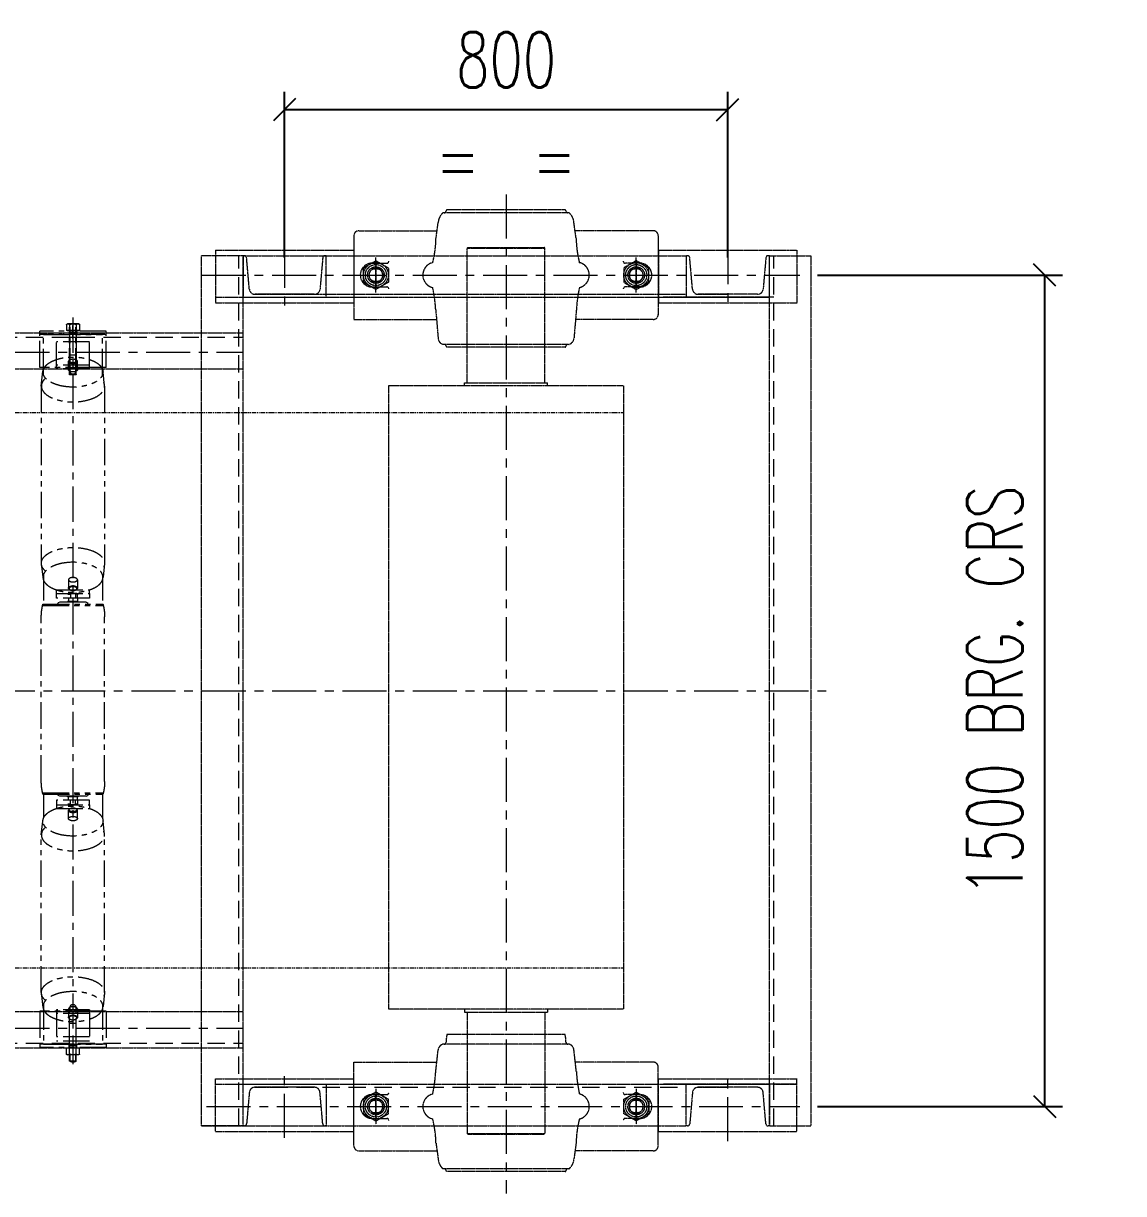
# Model space of a CAD drawing. Header units: millimetres. Extents: x -243837 to -5443, y 40 to 285140.
# Drawn here: x -87258 to -79313, y 12552 to 20996 of the extents above; entities that cross this region are included whole.
import ezdxf

# ---------------------------------------------------------------- set-up
doc = ezdxf.new("R2010")
doc.units = ezdxf.units.MM
for name, pattern in [('CENTER', [50.8, 31.75, -6.35, 6.35, -6.35]), ('CENTER2', [1.125, 0.75, -0.125, 0.125, -0.125]), ('HIDDEN', [0.375, 0.25, -0.125]), ('PHANTOM', [63.5, 31.75, -6.35, 6.35, -6.35, 6.35, -6.35])]:
    doc.linetypes.add(name, pattern=pattern)
for name, color, linetype, lineweight in [('DIM', 1, 'Continuous', 9), ('phantom', 4, 'PHANTOM', 5), ('R- PHANTOM', 3, 'PHANTOM', 9), ('R-CENTER', 1, 'CENTER2', 5), ('R-HIDDEN', 3, 'HIDDEN', 9), ('R-OBJECT', 2, 'Continuous', 20)]:
    doc.layers.add(name, color=color, linetype=linetype, lineweight=lineweight)
doc.styles.add('KA', font='romans.shx', dxfattribs={"width": 0.7})
doc.dimstyles.new('Copy of rakesh4', dxfattribs={"dimscale": 160, "dimtxt": 2.5, "dimasz": 1, "dimexe": 0.8, "dimexo": 0.8, "dimgap": 1, "dimtad": 1, "dimdec": 0, "dimlfac": 0.25, "dimzin": 0, "dimdsep": 46, "dimtxsty": 'KA', "dimblk": 'OBLIQUE', "dimcen": 1.5, "dimclrd": 1, "dimclre": 1, "dimclrt": 2, "dimadec": 0, "dimazin": 0, "dimtfac": 1, "dimtdec": 0, "dimtmove": 0, "dimatfit": 2, "dimfxl": 0, "dimtolj": 1, "dimtzin": 0, "dimarcsym": 1})

# ---------------------------------------------------------------- blocks, each defined once
blk = doc.blocks.new('_Oblique')
at = {"color": 0, "linetype": 'ByBlock', "lineweight": -2}
blk.add_line((-0.5, -0.5), (0.5, 0.5), dxfattribs=at)
blk = doc.blocks.new('*D354')
at = {"layer": 'DEFPOINTS', "color": 0, "transparency": 16777216}
for p in [(-82172, 20374), (-85372, 19180.2, -556.4), (-82172, 19180.2, -639.1)]:
    blk.add_point(p, dxfattribs=at)
at = {"layer": 'DIM', "color": 1, "lineweight": -2, "transparency": 16777216}
for p, q in [((-85372, 19308.2), (-85372, 20502)), ((-82172, 19308.2), (-82172, 20502)), ((-85372, 20374), (-82172, 20374))]:
    blk.add_line(p, q, dxfattribs=at)
at = {"layer": 'DIM', "color": 1, "lineweight": -2, "transparency": 16777216, "xscale": 160, "yscale": 160, "zscale": 160, "rotation": 180}
blk.add_blockref('_Oblique', (-85372, 20374), dxfattribs=at)
at = {"layer": 'DIM', "color": 1, "lineweight": -2, "transparency": 16777216, "xscale": 160, "yscale": 160, "zscale": 160}
blk.add_blockref('_Oblique', (-82172, 20374), dxfattribs=at)
at = {"layer": 'DIM', "color": 2, "transparency": 16777216, "char_height": 400, "attachment_point": 5, "style": 'KA'}
for s, insert in [('\\A1;800', (-83772, 20734)), ('\\A1;=  =', (-83772, 20014))]:
    blk.add_mtext(s, dxfattribs=dict(at, insert=insert))
blk = doc.blocks.new('*D359')
at = {"layer": 'DEFPOINTS', "color": 0, "transparency": 16777216}
for p in [(-81652.4, 19180.2, -96), (-81652.4, 13180.2), (-79883.7, 13180.2)]:
    blk.add_point(p, dxfattribs=at)
at = {"layer": 'DIM', "color": 1, "lineweight": -2, "transparency": 16777216}
for p, q in [((-81524.4, 19180.2), (-79755.7, 19180.2)), ((-79883.7, 19180.2), (-79883.7, 13180.2)), ((-81524.4, 13180.2), (-79755.7, 13180.2))]:
    blk.add_line(p, q, dxfattribs=at)
at = {"layer": 'DIM', "color": 1, "lineweight": -2, "transparency": 16777216, "xscale": 160, "yscale": 160, "zscale": 160}
for p, rotation in [((-79883.7, 19180.2), 90), ((-79883.7, 13180.2), 270)]:
    blk.add_blockref('_Oblique', p, dxfattribs=dict(at, rotation=rotation))
at = {"layer": 'DIM', "color": 2, "transparency": 16777216, "insert": (-80243.7, 16180.2), "char_height": 400, "attachment_point": 5, "rotation": 90, "style": 'KA'}
blk.add_mtext('\\A1;1500 BRG. CRS', dxfattribs=at)
blk = doc.blocks.new('A$Cc1e59ba2')
at = {"layer": 'phantom', "ltscale": 1.5}
h = blk.add_hatch(dxfattribs=at)
h.set_pattern_fill('ANSI31', color=256, scale=4, angle=90, style=0)
h.set_pattern_definition([(225, (-355.42745, -107.5471), (-0.3535534, 0.3535534), [])])
h.paths.add_polyline_path([(-655.8, -172.3), (-655.8, -173.4), (-658.2, -173.4), (-658.2, -172.3)])
h.paths.add_polyline_path([(-672.4, -172.3), (-672.4, -173.4), (-674.9, -173.4), (-674.9, -172.3)])
h = blk.add_hatch(dxfattribs=at)
h.set_pattern_fill('ANSI31', color=256, scale=4, angle=90, style=0)
h.set_pattern_definition([(225, (-355.42745, -138.30226), (-0.3535534, 0.3535534), [])])
h.paths.add_polyline_path([(-655.8, -525), (-655.8, -523.9), (-658.2, -523.9), (-658.2, -525)])
h.paths.add_polyline_path([(-672.4, -525), (-672.4, -523.9), (-674.9, -523.9), (-674.9, -525)])
for p, q in [((-659.3, 304.5), (-671.3, 304.5)), ((-671.3, 304.5), (-671.3, 293)), ((-670.6, 304.5), (-670.6, 293)), ((-660.1, 304.5), (-660.1, 292.1)), ((-659.3, 304.5), (-659.3, 293)), ((-605.3, 279.5), (-725.3, 279.5)), ((-725.3, 214.5), (-725.3, 279.5)), ((-677.3, 291.8), (-675.2, 293)), ((-677.3, 291.8), (-677.3, 281)), ((-653.3, 281), (-677.3, 281)), ((-675.3, 281), (-675.3, 279.5)), ((-655.5, 293), (-675.2, 293)), ((-672.3, 279.5), (-672.3, 273.5)), ((-672.3, 279.5), (-672.3, 273.5)), ((-671.3, 291.8), (-671.3, 281)), ((-671.3, 279.5), (-671.3, 276.5)), ((-659.3, 276.5), (-671.3, 276.5)), ((-671.3, 274.5), (-671.3, 208.5)), ((-671.3, 274.5), (-659.3, 274.5)), ((-670.6, 276.5), (-670.6, 274.5)), ((-665.3, 266.5), (-665.3, 290)), ((-660.1, 276.5), (-660.1, 274.5)), ((-659.3, 291.8), (-659.3, 281)), ((-659.3, 279.5), (-659.3, 276.5)), ((-659.3, 274.5), (-659.3, 208.5)), ((-658.3, 279.5), (-658.3, 273.5)), ((-658.3, 279.5), (-658.3, 273.3)), ((-653.3, 291.8), (-655.5, 293)), ((-655.3, 281), (-655.3, 279.5)), ((-653.3, 291.8), (-653.3, 281)), ((-605.3, 214.5), (-605.3, 279.5)), ((-605.3, 273.5), (-725.3, 273.5)), ((-718.4, 200.4), (-718.4, 273.5)), ((-718.4, 273.5), (-612.3, 273.5)), ((-635.3, 268.5), (-695.3, 268.5)), ((-695.3, 211.7), (-695.3, 268.5)), ((-635.3, 260.5), (-695.3, 260.5)), ((-665.3, 268.5), (-665.3, 273.5)), ((-635.3, 211.7), (-635.3, 268.5)), ((-612.3, 200.4), (-612.3, 273.5)), ((-659.3, 236.5), (-671.3, 236.5)), ((-718.4, 214.5), (-725.3, 214.5)), ((-612.3, 214.5), (-718.4, 214.5)), ((-635.3, 218.6), (-695.3, 218.6)), ((-635.3, 211.7), (-695.3, 211.7)), ((-673.3, 210.3), (-673.3, 225.4)), ((-657.3, 210.3), (-657.3, 225.4)), ((-651.3, 214.5), (-655.3, 214.5)), ((-645.3, 214.5), (-651.3, 214.5)), ((-605.3, 214.5), (-612.3, 214.5)), ((-722.5, 180.7), (-719.5, 207.5)), ((-608.2, 180.7), (-611.1, 206)), ((-722.5, 180.7), (-722.5, -103.6)), ((-608.2, 180.7), (-608.2, -103.6)), ((-722.5, -103.6), (-719.5, -128.8)), ((-608.2, -103.6), (-611.1, -128.8)), ((-718.4, -177.3), (-718.4, -134.4)), ((-673.3, -133.1), (-673.3, -148.2)), ((-657.3, -133.1), (-657.3, -148.2)), ((-612.3, -177.3), (-612.3, -134.4)), ((-695.3, -151.3), (-635.3, -151.3)), ((-695.3, -158.3), (-695.3, -151.4)), ((-672.3, -158.3), (-673.3, -159.3)), ((-673.3, -159.3), (-672.3, -158.3)), ((-673.3, -159.3), (-673.3, -160.3)), ((-673.3, -160.3), (-673.3, -159.3)), ((-673.3, -159.3), (-669.8, -159.3)), ((-669.8, -159.3), (-673.3, -159.3)), ((-673.3, -166.3), (-673.3, -172.3)), ((-658.3, -158.3), (-672.3, -158.3)), ((-658.3, -158.3), (-672.3, -158.3)), ((-669.8, -158.3), (-669.8, -166.3)), ((-660.8, -166.3), (-669.8, -166.3)), ((-665.3, -177.3), (-665.3, -166.3)), ((-660.8, -158.3), (-660.8, -166.3)), ((-657.3, -159.3), (-660.8, -159.3)), ((-657.3, -159.3), (-660.8, -159.3)), ((-658.3, -158.3), (-657.3, -159.3)), ((-658.3, -158.3), (-657.3, -159.3)), ((-657.3, -159.3), (-658.3, -158.3)), ((-657.3, -166.3), (-657.3, -158.3)), ((-657.3, -159.3), (-657.3, -160.3)), ((-657.3, -160.3), (-657.3, -159.3)), ((-657.3, -166.3), (-657.3, -172.3)), ((-635.3, -158.3), (-635.3, -151.4)), ((-720.1, -179.7), (-610.5, -179.7)), ((-719.5, -177.3), (-611.1, -177.3)), ((-693.1, -177.3), (-692.3, -175.1)), ((-688.8, -173.4), (-692.3, -174.9)), ((-691.6, -177.3), (-692.3, -174.9)), ((-691.7, -177.3), (-692.3, -175.1)), ((-673.3, -173.4), (-688.8, -173.4)), ((-674.9, -172.3), (-674.9, -173.4)), ((-655.8, -172.3), (-674.9, -172.3)), ((-655.8, -173.4), (-674.9, -173.4)), ((-657.3, -172.3), (-673.3, -172.3)), ((-657.3, -173.4), (-673.3, -173.4)), ((-672.4, -172.3), (-672.4, -173.4)), ((-658.2, -172.3), (-658.2, -173.4)), ((-641.8, -173.4), (-657.3, -173.4)), ((-655.8, -172.3), (-655.8, -173.4)), ((-641.8, -173.4), (-638.3, -174.9)), ((-639.1, -177.3), (-638.3, -174.9)), ((-639, -177.3), (-638.3, -175.1)), ((-637.6, -177.3), (-638.3, -175.1)), ((-722.5, -200.1), (-722.5, -497.2)), ((-608.2, -200.1, 7.6), (-608.2, -497.2, 7.6)), ((-720.1, -517.6), (-610.5, -517.6)), ((-719.5, -520), (-611.1, -520)), ((-718.4, -574.1), (-718.4, -520)), ((-693.1, -520), (-692.3, -522.2)), ((-691.7, -520), (-692.3, -522.2)), ((-691.6, -520), (-692.3, -522.4)), ((-688.8, -523.9), (-692.3, -522.4)), ((-673.3, -523.9), (-688.8, -523.9)), ((-674.9, -525), (-674.9, -523.9)), ((-655.8, -523.9), (-674.9, -523.9)), ((-655.8, -525), (-674.9, -525)), ((-657.3, -523.9), (-673.3, -523.9)), ((-657.3, -525), (-673.3, -525)), ((-673.3, -531), (-673.3, -525)), ((-672.4, -525), (-672.4, -523.9)), ((-665.3, -531), (-665.3, -520)), ((-658.2, -525), (-658.2, -523.9)), ((-641.8, -523.9), (-657.3, -523.9)), ((-657.3, -531), (-657.3, -525)), ((-655.8, -525), (-655.8, -523.9)), ((-641.8, -523.9), (-638.3, -522.4)), ((-639.1, -520), (-638.3, -522.4)), ((-639, -520), (-638.3, -522.2)), ((-637.6, -520), (-638.3, -522.2)), ((-612.3, -574.1), (-612.3, -520)), ((-695.3, -539), (-695.3, -545.9)), ((-695.3, -545.9), (-635.3, -545.9)), ((-673.3, -538), (-673.3, -537)), ((-673.3, -537), (-673.3, -538)), ((-673.3, -538), (-669.8, -538)), ((-672.3, -539), (-673.3, -538)), ((-673.3, -538), (-672.3, -539)), ((-669.8, -538), (-673.3, -538)), ((-658.3, -539), (-672.3, -539)), ((-658.3, -539), (-672.3, -539)), ((-660.8, -531), (-669.8, -531)), ((-669.8, -539), (-669.8, -531)), ((-660.8, -539), (-660.8, -531)), ((-657.3, -538), (-660.8, -538)), ((-657.3, -538), (-660.8, -538)), ((-658.3, -539), (-657.3, -538)), ((-658.3, -539), (-657.3, -538)), ((-657.3, -538), (-658.3, -539)), ((-657.3, -531), (-657.3, -539)), ((-657.3, -538), (-657.3, -537)), ((-657.3, -537), (-657.3, -538)), ((-635.3, -539), (-635.3, -545.9)), ((-722.5, -593.7), (-719.5, -568.5)), ((-673.3, -564.1), (-673.3, -549.1)), ((-657.3, -564.1), (-657.3, -549.1)), ((-608.2, -593.7), (-611.1, -568.5)), ((-722.5, -913.5, -33), (-722.5, -593.7)), ((-608.2, -913.5, -33), (-608.2, -593.7)), ((-722.5, -913.5, -33), (-719.5, -940.3, -33)), ((-608.2, -913.5, -33), (-611.1, -938.8, -33)), ((-718.4, -947.3, -33), (-725.3, -947.3, -33)), ((-725.3, -947.3, -33), (-725.3, -1012.3, -33)), ((-718.4, -933.2, -33), (-718.4, -1006.3, -33)), ((-612.3, -947.3, -33), (-718.4, -947.3, -33)), ((-635.3, -944.5, -33), (-695.3, -944.5, -33)), ((-695.3, -944.5, -33), (-695.3, -1001.3, -33)), ((-673.3, -943.1, -33), (-673.3, -958.2, -33)), ((-659.3, -934), (-671.3, -934)), ((-671.3, -934), (-671.3, -1025.8, -33)), ((-671.3, -1007.3, -33), (-671.3, -941.3, -33)), ((-670.6, -934), (-670.6, -1025.8, -33)), ((-660.1, -934), (-660.1, -1024.9, -33)), ((-659.3, -934), (-659.3, -1025.8, -33)), ((-659.3, -1007.3, -33), (-659.3, -941.3, -33)), ((-657.3, -943.1, -33), (-657.3, -958.2, -33)), ((-651.3, -947.3, -33), (-655.3, -947.3, -33)), ((-645.3, -947.3, -33), (-651.3, -947.3, -33)), ((-635.3, -944.5, -33), (-635.3, -1001.3, -33)), ((-612.3, -933.2, -33), (-612.3, -1006.3, -33)), ((-605.3, -947.3, -33), (-612.3, -947.3, -33)), ((-605.3, -947.3, -33), (-605.3, -1012.3, -33)), ((-635.3, -951.4, -33), (-695.3, -951.4, -33)), ((-659.3, -969.3, -33), (-671.3, -969.3, -33)), ((-605.3, -1006.3, -33), (-725.3, -1006.3, -33)), ((-605.3, -1012.3, -33), (-725.3, -1012.3, -33)), ((-718.4, -1006.3, -33), (-612.3, -1006.3, -33)), ((-635.3, -993.3, -33), (-695.3, -993.3, -33)), ((-635.3, -1001.3, -33), (-695.3, -1001.3, -33)), ((-675.3, -1013.8, -33), (-675.3, -1012.3, -33)), ((-672.3, -1012.3, -33), (-672.3, -1006.3, -33)), ((-672.3, -1012.3, -33), (-672.3, -1006.3, -33)), ((-671.3, -1007.3, -33), (-659.3, -1007.3, -33)), ((-659.3, -1009.3, -33), (-671.3, -1009.3, -33)), ((-671.3, -1012.3, -33), (-671.3, -1009.3, -33)), ((-670.6, -1009.3, -33), (-670.6, -1007.3, -33)), ((-665.3, -999.3, -33), (-665.3, -1022.8, -33)), ((-665.3, -1001.3, -33), (-665.3, -1006.3, -33)), ((-660.1, -1009.3, -33), (-660.1, -1007.3, -33)), ((-659.3, -1012.3, -33), (-659.3, -1009.3, -33)), ((-658.3, -1012.3, -33), (-658.3, -1006.1, -33)), ((-658.3, -1012.3, -33), (-658.3, -1006.3, -33)), ((-655.3, -1013.8, -33), (-655.3, -1012.3, -33)), ((-677.3, -1024.6, -33), (-677.3, -1013.8, -33)), ((-653.3, -1013.8, -33), (-677.3, -1013.8, -33)), ((-677.3, -1024.6, -33), (-675.2, -1025.8, -33)), ((-655.5, -1025.8, -33), (-675.2, -1025.8, -33)), ((-671.3, -1024.6, -33), (-671.3, -1013.8, -33)), ((-659.3, -1024.6, -33), (-659.3, -1013.8, -33)), ((-653.3, -1024.6, -33), (-655.5, -1025.8, -33)), ((-653.3, -1024.6, -33), (-653.3, -1013.8, -33))]:
    blk.add_line(p, q, dxfattribs=at)
at = {"layer": 'phantom', "color": 1, "linetype": 'CENTER', "ltscale": 2}
blk.add_line((-665.3, -1037.1, 7.6), (-665.3, 309.6, 7.6), dxfattribs=at)
at = {"layer": 'phantom', "ltscale": 1.5}
for points in [[(-695.3, -166.3), (-695.3, -158.3), (-635.3, -158.3), (-635.3, -166.3)], [(-695.3, -531), (-695.3, -539), (-635.3, -539), (-635.3, -531)]]:
    blk.add_lwpolyline(points, close=True, dxfattribs=at)
for centre in [(-665.3, 208.5), (-665.3, -941.3, -33)]:
    blk.add_circle(centre, 6, dxfattribs=at)
for centre, radius, start, end in [((-665.3, 295.4), 10.9, 56.6036, 123.3964), ((-674.3, 288.8), 4.24, 45, 135), ((-665.3, 278), 15, 66.4634, 113.5366), ((-656.3, 288.8), 4.24, 45, 135), ((-632.5, -200.1), 90, 165.2922, 180), ((-698.2, -200.1), 90, 0, 14.7078), ((-632.5, -497.2), 90, 180, 194.7078), ((-698.2, -497.2), 90, 345.2922, 0), ((-665.3, -924.9), 10.9, 236.6036, 303.3964), ((-674.3, -1021.6, -33), 4.24, 225, 315), ((-665.3, -1010.8, -33), 15, 246.4634, 293.5366), ((-656.3, -1021.6, -33), 4.24, 225, 315)]:
    blk.add_arc(centre, radius, start, end, dxfattribs=at)
for centre, major_axis in [((-665.3, 206), (-54.2, 0)), ((-665.3, 210.3), (-8, 0)), ((-665.3, 226.3), (-7, 0)), ((-665.3, -568.5), (-54.2, 0)), ((-665.3, -548.2), (-7, 0)), ((-665.3, -564.1), (-8, 0))]:
    blk.add_ellipse(centre, major_axis=major_axis, ratio=0.5, dxfattribs=at)
for centre, major_axis, start_param, end_param in [((-665.3, 225.4), (-8, 0), 5.576234, 10.13173), ((-665.3, 180.7), (-57.1, 0), 5.761132, 9.946831), ((-665.3, -549.1), (-8, 0), 5.576234, 10.13173), ((-665.3, -593.7), (-57.1, 0), 5.761132, 9.946831)]:
    blk.add_ellipse(centre, major_axis=major_axis, ratio=0.5, start_param=start_param, end_param=end_param, dxfattribs=at)
at = {"layer": 'phantom', "ltscale": 1.5, "extrusion": (0, 0, -1)}
for centre, major_axis, start_param, end_param in [((-665.3, -103.6), (-57.1, 0), 5.761132, 9.946831), ((-665.3, -148.2), (-8, 0), 5.576234, 10.13173), ((-665.3, -913.5, -33), (-57.1, 0), 5.761132, 9.946831), ((-665.3, -958.2, -33), (-8, 0), 5.576234, 10.13173)]:
    blk.add_ellipse(centre, major_axis=major_axis, ratio=0.5, start_param=start_param, end_param=end_param, dxfattribs=at)
for centre, major_axis in [((-665.3, -128.8), (-54.2, 0)), ((-665.3, -133.1), (-8, 0)), ((-665.3, -149.1), (-7, 0)), ((-665.3, -938.8, -33), (-54.2, 0)), ((-665.3, -943.1, -33), (-8, 0)), ((-665.3, -959, -33), (-7, 0))]:
    blk.add_ellipse(centre, major_axis=major_axis, ratio=0.5, dxfattribs=at)

msp = doc.modelspace()

# ---------------------------------------------------------------- linework, layer by layer
at = {"layer": 'R- PHANTOM'}
for p, q in [((-93991.07, 18189.06, -773.25), (-82924.68, 18189.23, -773.25)), ((-93991.07, 14179.97, -773.25), (-82924.68, 14179.81, -773.25))]:
    msp.add_line(p, q, dxfattribs=at)
at = {"layer": 'R- PHANTOM', "color": 2, "linetype": 'CENTER2'}
for points, elevation in [([(-85080.4, 19320.19, 0.3888787), (-85096.33, 19305.58), (-85116.22, 19078.3, -0.3888787), (-85156.07, 19041.79), (-85586.54, 19041.79, -0.3888787), (-85626.39, 19078.3), (-85646.28, 19305.58, 0.3888787), (-85662.22, 19320.19), (-85671.31, 19320.19), (-85671.31, 19020.19), (-85071.31, 19020.19), (-85071.31, 19320.19)], -1127.58), ([(-81880.39, 19320.19, 0.3888787), (-81896.33, 19305.58), (-81916.21, 19078.3, -0.3888787), (-81956.06, 19041.79), (-82386.54, 19041.79, -0.3888787), (-82426.39, 19078.3), (-82446.27, 19305.58, 0.3888787), (-82462.21, 19320.19), (-82471.3, 19320.19), (-82471.3, 19020.19), (-81871.3, 19020.19), (-81871.3, 19320.19)], -1021.49), ([(-85080.4, 13040.19, -0.3888787), (-85096.33, 13054.79), (-85116.22, 13282.08, 0.3888787), (-85156.07, 13318.59), (-85586.54, 13318.59, 0.3888787), (-85626.39, 13282.08), (-85646.28, 13054.79, -0.3888787), (-85662.22, 13040.19), (-85671.31, 13040.19), (-85671.31, 13340.19), (-85071.31, 13340.19), (-85071.31, 13040.19)], -1127.58), ([(-81880.39, 13040.19, -0.3888787), (-81896.33, 13054.79), (-81916.21, 13282.08, 0.3888787), (-81956.06, 13318.59), (-82386.54, 13318.59, 0.3888787), (-82426.39, 13282.08), (-82446.27, 13054.79, -0.3888787), (-82462.21, 13040.19), (-82471.3, 13040.19), (-82471.3, 13340.19), (-81871.3, 13340.19), (-81871.3, 13040.19)], -1021.49)]:
    msp.add_lwpolyline(points, format="xyb", close=True, dxfattribs=dict(at, elevation=elevation))
for centre, radius, start, end in [((-84165.53, 19554.42, -96.03), 97.4, 128.930211, 177.516176), ((-84218.54, 19643.26, -96.03), 13.07, 270, 0), ((-84198.93, 19643.65, -96.03), 6.53, 90, 180), ((-83346.44, 19643.65, -96.03), 6.53, 0, 90), ((-83326.83, 19643.26, -96.03), 13.07, 180, 270), ((-83379.84, 19554.42, -96.03), 97.4, 2.483824, 51.069789), ((-84835.31, 19463.56, -96.03), 36.63, 90, 180), ((-85061.13, 19461.5, -96.03), 782.66, 345.846202, 358.738633), ((-82484.24, 19461.5, -96.03), 782.66, 181.261367, 194.153798), ((-82710.06, 19463.56, -96.03), 36.63, 0, 90), ((-84739.5, 19180.19, -96.03), 85.78, 90, 270), ((-84633.64, 19280.62, -96.03), 14.65, 270, 0), ((-84281.41, 19180.19, -96.03), 92.31, 103.033871, 256.966129), ((-83263.96, 19180.19, -96.03), 92.31, 283.033871, 76.966129), ((-82911.73, 19280.62, -96.03), 14.65, 180, 270), ((-82805.87, 19180.19, -96.03), 85.78, 270, 90), ((-84719.27, 19180.19, -96.03), 43.96, 90, 270), ((-84712.68, 19180.19, -96.03), 50, 144.836612, 130.444767), ((-84704.62, 19180.19, -96.03), 43.96, 270, 90), ((-82840.75, 19180.19, -96.03), 43.96, 90, 270), ((-82832.68, 19180.19, -96.03), 50, 49.555233, 35.163388), ((-82826.1, 19180.19, -96.03), 43.96, 270, 90), ((-84633.64, 19079.76, -96.03), 14.65, 0, 90), ((-85360.21, 18864.96, -96.03), 1081.71, 3.368478, 12.021427), ((-82185.16, 18864.96, -96.03), 1081.71, 167.978573, 176.631522), ((-82911.73, 19079.76, -96.03), 14.65, 90, 180), ((-82710.06, 18896.82, -96.03), 36.63, 270, 0), ((-84214.9, 18726.94, -96.03), 48.23, 186.191996, 255.789121), ((-84218.54, 18667.12, -96.03), 13.07, 0, 90), ((-84198.93, 18666.72, -96.03), 6.53, 180, 270), ((-83346.44, 18666.72, -96.03), 6.53, 270, 0), ((-83326.83, 18667.12, -96.03), 13.07, 90, 180), ((-83330.47, 18726.94, -96.03), 48.23, 284.210879, 353.808004), ((-83993.02, 13647.74), 212.49, 165.710872, 181.102597), ((-83552.35, 13647.74), 212.49, 358.897403, 14.289128), ((-84214.9, 13583.44), 48.23, 104.210879, 173.808004), ((-84218.54, 13643.26), 13.07, 270, 0), ((-83326.83, 13643.26), 13.07, 180, 270), ((-83330.47, 13583.44), 48.23, 6.191996, 75.789121), ((-85360.21, 13495.42), 1081.71, 347.978573, 356.631522), ((-82185.16, 13495.42), 1081.71, 183.368478, 192.021427), ((-82710.06, 13463.56), 36.63, 0, 90), ((-84739.5, 13180.19), 85.78, 90, 270), ((-84633.64, 13280.62), 14.65, 270, 0), ((-84281.41, 13180.19), 92.31, 103.033871, 256.966129), ((-83263.96, 13180.19), 92.31, 283.033871, 76.966129), ((-82911.73, 13280.62), 14.65, 180, 270), ((-82805.87, 13180.19), 85.78, 270, 90), ((-84719.27, 13180.19), 43.96, 90, 270), ((-84712.68, 13180.19), 50, 229.555233, 215.163388), ((-84704.62, 13180.19), 43.96, 270, 90), ((-82840.75, 13180.19), 43.96, 90, 270), ((-82832.68, 13180.19), 50, 324.836612, 310.444767), ((-82826.1, 13180.19), 43.96, 270, 90), ((-84633.64, 13079.76), 14.65, 0, 90), ((-85061.13, 12898.87), 782.66, 1.261367, 14.153798), ((-82484.24, 12898.87), 782.66, 165.846202, 178.738633), ((-82911.73, 13079.76), 14.65, 90, 180), ((-84835.31, 12896.82), 36.63, 180, 270), ((-82710.06, 12896.82), 36.63, 270, 0), ((-84165.53, 12805.96), 97.4, 182.483824, 231.069789), ((-83379.84, 12805.96), 97.4, 308.930211, 357.516176), ((-84218.54, 12717.12), 13.07, 0, 90), ((-84198.93, 12716.72), 6.53, 180, 270), ((-83346.44, 12716.72), 6.53, 270, 0), ((-83326.83, 12717.12), 13.07, 90, 180)]:
    msp.add_arc(centre, radius, start, end, dxfattribs=at)
at = {"layer": 'R-CENTER', "color": 1, "linetype": 'CENTER', "ltscale": 10}
for p, q in [((-83772.68, 19760.57, 1031.54), (-83772.68, 12551.64, 1127.58)), ((-82171.95, 19431.48, -96.03), (-82171.95, 18928.9, -96.03)), ((-85371.96, 19406.15, -96.03), (-85371.96, 18903.56, -96.03)), ((-85970.23, 19180.19), (-81652.41, 19180.19, -96.03)), ((-93991.07, 18624.41, -650.61), (-85671.31, 18624.53, -650.61)), ((-94097.81, 16180.33, -1002.57), (-81451.27, 16180.16, -1022.99)), ((-93991.07, 13744.75, -650.61), (-85671.31, 13744.63, -650.61)), ((-85371.96, 12954.23), (-85371.96, 13456.81)), ((-82171.95, 12928.9), (-82171.95, 13431.48)), ((-85935.2, 13180.19, 95.26), (-81652.41, 13180.19))]:
    msp.add_line(p, q, dxfattribs=at)
at = {"layer": 'R-HIDDEN', "color": 2, "linetype": 'CENTER2'}
for p, q in [((-83318.63, 19630.19, 448.36), (-84226.74, 19630.19, 448.36)), ((-84205.47, 19643.65, 448.36), (-84205.47, 19643.26, 448.36)), ((-83346.44, 19650.19, 448.36), (-84198.93, 19650.19, 448.36)), ((-83339.9, 19643.65, 448.36), (-83339.9, 19643.26, 448.36)), ((-84278.66, 19444.28, 448.36), (-84262.84, 19558.64, 448.36)), ((-83266.71, 19444.28, 448.36), (-83282.53, 19558.64, 448.36)), ((-84871.94, 19463.56, 448.36), (-84871.94, 18860.19, 448.36)), ((-84835.31, 19500.19, 448.36), (-84271.07, 19500.19, 448.36)), ((-82710.06, 19500.19, 448.36), (-83274.3, 19500.19, 448.36)), ((-82673.43, 19463.56, 448.36), (-82673.43, 18890.16, 448.36)), ((-85871.96, 19360.19, -96.03), (-85871.96, 18980.19, -96.03)), ((-85871.96, 19360.19, -96.03), (-84871.96, 19360.19, -96.03)), ((-84871.96, 19360.19, -96.03), (-84871.96, 18980.19, -96.03)), ((-84048.68, 19379.31, 448.36), (-84052.68, 19375.31, 448.36)), ((-84052.68, 18401.52, -583.18), (-84052.68, 19375.31, 448.36)), ((-84052.68, 19375.31, 448.36), (-83492.68, 19375.31, 448.36)), ((-84048.68, 19379.31, 448.36), (-83496.68, 19379.31, 448.36)), ((-83492.68, 19375.31, 448.36), (-83496.68, 19379.31, 448.36)), ((-83492.68, 18401.52, -583.18), (-83492.68, 19375.31, 448.36)), ((-82671.95, 19360.19, -96.03), (-82671.95, 18980.19, -96.03)), ((-82671.95, 19360.19, -96.03), (-81671.95, 19360.19, -96.03)), ((-81671.95, 19360.19, -96.03), (-81671.95, 18980.19, -96.03)), ((-85971.96, 13040.19, -4.46), (-85971.96, 19320.19, -100.5)), ((-85671.31, 19320.19, -96.03), (-85971.96, 19320.19, -96.03)), ((-85671.31, 13040.19, -4.46), (-85671.31, 19320.19, -100.5)), ((-85671.31, 19320.19, -96.03), (-82466.75, 19320.19, -96.03)), ((-84802.68, 19232.15, 448.36), (-84712.68, 19284.11, 448.36)), ((-84739.5, 19265.97, 448.36), (-84633.64, 19265.97, 448.36)), ((-84712.68, 19053.63, 448.36), (-84712.68, 19306.75, 448.36)), ((-84712.68, 19284.11, 448.36), (-84622.68, 19232.15, 448.36)), ((-84711.94, 19283.15, 448.36), (-84711.94, 19094.73, 448.36)), ((-82832.68, 19284.11, 448.36), (-82922.68, 19232.15, 448.36)), ((-82805.87, 19265.97, 448.36), (-82911.73, 19265.97, 448.36)), ((-82833.43, 19283.15, 448.36), (-82833.43, 19094.73, 448.36)), ((-82832.68, 19053.63, 448.36), (-82832.68, 19306.75, 448.36)), ((-82742.68, 19232.15, 448.36), (-82832.68, 19284.11, 448.36)), ((-81871.3, 13040.19), (-81871.3, 19320.19, -96.03)), ((-81871.3, 19320.19, -96.03), (-81571.3, 19320.19, -96.03)), ((-81571.3, 19320.19, -96.03), (-81571.3, 13040.19)), ((-84802.68, 19128.23, 448.36), (-84802.68, 19232.15, 448.36)), ((-84719.27, 19224.15, 448.36), (-84704.62, 19224.15, 448.36)), ((-84622.68, 19232.15, 448.36), (-84622.68, 19128.23, 448.36)), ((-82922.68, 19232.15, 448.36), (-82922.68, 19128.23, 448.36)), ((-82826.1, 19224.15, 448.36), (-82840.75, 19224.15, 448.36)), ((-82742.68, 19128.23, 448.36), (-82742.68, 19232.15, 448.36)), ((-84712.68, 19076.27, 448.36), (-84802.68, 19128.23, 448.36)), ((-84739.5, 19094.41, 448.36), (-84633.64, 19094.41, 448.36)), ((-84719.27, 19136.23, 448.36), (-84704.62, 19136.23, 448.36)), ((-84622.68, 19128.23, 448.36), (-84712.68, 19076.27, 448.36)), ((-82922.68, 19128.23, 448.36), (-82832.68, 19076.27, 448.36)), ((-82805.87, 19094.41, 448.36), (-82911.73, 19094.41, 448.36)), ((-82826.1, 19136.23, 448.36), (-82840.75, 19136.23, 448.36)), ((-82832.68, 19076.27, 448.36), (-82742.68, 19128.23, 448.36)), ((-85871.96, 19020.19, 422.35), (-81871.3, 19020.19, -96.03)), ((-85657.31, 19020.19, -96.03), (-85371.31, 19020.19, -96.03)), ((-85586.54, 19041.79, -96.03), (-85371.31, 19041.79, -96.03)), ((-85472.7, 19041.79, 543.1), (-82471.3, 19041.79, 543.1)), ((-81839.3, 19020.19, 939.69), (-82637.3, 19020.19, 780.58)), ((-82457.3, 19020.19, -96.03), (-82171.3, 19020.19, -96.03)), ((-82386.54, 19041.79, -96.03), (-82171.3, 19041.79, -96.03)), ((-85871.96, 18980.19, -96.03), (-84871.31, 18980.19, -96.03)), ((-84280.37, 18928.52, 448.36), (-84262.84, 18721.74, 448.36)), ((-83265, 18928.52, 448.36), (-83282.53, 18721.74, 448.36)), ((-82671.95, 18980.19, -96.03), (-81671.3, 18980.19, -96.03)), ((-84871.94, 18860.19, 448.36), (-84271.07, 18860.19, 448.36)), ((-82710.06, 18860.19, 448.36), (-83274.3, 18860.19, 448.36)), ((-93991.07, 18764.41, -935.42), (-85671.31, 18764.53, -935.42)), ((-83318.63, 18680.19, 448.36), (-84226.74, 18680.19, 448.36)), ((-84205.47, 18666.72, 448.36), (-84205.47, 18667.12, 448.36)), ((-83339.9, 18666.72, 448.36), (-83339.9, 18667.12, 448.36)), ((-83346.44, 18660.19, 448.36), (-84198.93, 18660.19, 448.36)), ((-93991.07, 18504.41, -935.42), (-85671.31, 18504.53, -935.42)), ((-84620.68, 18381.52, -583.18), (-84620.68, 13881.52, -583.18)), ((-82924.68, 18381.52, -583.18), (-84620.68, 18381.52, -583.18)), ((-84072.68, 18381.52, -583.18), (-84072.68, 18401.52, -583.18)), ((-84072.68, 18401.52, -583.18), (-83472.68, 18401.52, -583.18)), ((-84072.68, 18381.52, -583.18), (-84072.68, 18401.52, -583.18)), ((-84072.68, 18401.52, -583.18), (-83472.68, 18401.52, -583.18)), ((-83472.68, 18381.52, -583.18), (-83472.68, 18401.52, -583.18)), ((-83472.68, 18381.52, -583.18), (-83472.68, 18401.52, -583.18)), ((-82924.68, 18381.52, -583.18), (-82924.68, 13881.52, -583.18)), ((-93991.07, 13864.75, -935.42), (-85671.31, 13864.63, -935.42)), ((-82924.68, 13881.52, -583.18), (-84620.68, 13881.52, -583.18)), ((-84072.68, 13881.52, -583.18), (-84072.68, 13861.52, -583.18)), ((-84072.68, 13881.52, -583.18), (-84072.68, 13861.52, -583.18)), ((-84072.68, 13861.52, -583.18), (-83472.68, 13861.52, -583.18)), ((-84072.68, 13861.52, -583.18), (-83472.68, 13861.52, -583.18)), ((-84052.68, 13861.52, -583.18), (-84052.68, 12985.07, 544.39)), ((-83492.68, 13861.52, -583.18), (-83492.68, 12985.07, 544.39)), ((-83472.68, 13881.52, -583.18), (-83472.68, 13861.52, -583.18)), ((-83472.68, 13881.52, -583.18), (-83472.68, 13861.52, -583.18)), ((-83346.44, 13700.19, 544.39), (-84198.93, 13700.19, 544.39)), ((-93991.07, 13604.75, -935.42), (-85671.31, 13604.63, -935.42)), ((-83318.63, 13630.19, 544.39), (-84226.74, 13630.19, 544.39)), ((-84205.47, 13643.65, 544.39), (-84205.47, 13643.26, 544.39)), ((-83339.9, 13643.65, 544.39), (-83339.9, 13643.26, 544.39)), ((-84280.37, 13431.86, 544.39), (-84262.84, 13588.64, 544.39)), ((-83265, 13431.86, 544.39), (-83282.53, 13588.64, 544.39)), ((-84871.94, 12896.82, 544.39), (-84871.94, 13500.19, 544.39)), ((-84871.94, 13500.19, 544.39), (-84271.07, 13500.19, 544.39)), ((-82710.06, 13500.19, 544.39), (-83274.3, 13500.19, 544.39)), ((-82673.43, 12896.82, 544.39), (-82673.43, 13470.22, 544.39)), ((-85871.96, 13000.19), (-85871.96, 13380.19)), ((-85871.96, 13380.19), (-84871.31, 13380.19)), ((-84871.96, 13000.19), (-84871.96, 13380.19)), ((-82671.95, 13000.19), (-82671.95, 13380.19)), ((-82671.95, 13380.19), (-81671.3, 13380.19)), ((-81671.95, 13000.19), (-81671.95, 13380.19)), ((-85871.96, 13340.19, 518.38), (-81871.3, 13340.19)), ((-85657.31, 13340.19), (-85371.31, 13340.19)), ((-85586.54, 13318.59), (-85371.31, 13318.59)), ((-84712.68, 13284.11, 544.39), (-84802.68, 13232.15, 544.39)), ((-84739.5, 13265.97, 544.39), (-84633.64, 13265.97, 544.39)), ((-84712.68, 13306.75, 544.39), (-84712.68, 13053.63, 544.39)), ((-84622.68, 13232.15, 544.39), (-84712.68, 13284.11, 544.39)), ((-84711.94, 13077.22, 544.39), (-84711.94, 13265.65, 544.39)), ((-82922.68, 13232.15, 544.39), (-82832.68, 13284.11, 544.39)), ((-82805.87, 13265.97, 544.39), (-82911.73, 13265.97, 544.39)), ((-82833.43, 13077.22, 544.39), (-82833.43, 13265.65, 544.39)), ((-82832.68, 13306.75, 544.39), (-82832.68, 13053.63, 544.39)), ((-82832.68, 13284.11, 544.39), (-82742.68, 13232.15, 544.39)), ((-81671.95, 13340.19, 1069.09), (-82637.3, 13340.19, 876.62)), ((-82457.3, 13340.19), (-82171.3, 13340.19)), ((-82457.3, 13340.19), (-81871.3, 13340.19, 134.58)), ((-82386.54, 13318.59), (-82171.3, 13318.59)), ((-81839.3, 13340.19, 141.93), (-81671.95, 13340.19, 180.36)), ((-84802.68, 13232.15, 544.39), (-84802.68, 13128.23, 544.39)), ((-84719.27, 13224.15, 544.39), (-84704.62, 13224.15, 544.39)), ((-84622.68, 13128.23, 544.39), (-84622.68, 13232.15, 544.39)), ((-82922.68, 13128.23, 544.39), (-82922.68, 13232.15, 544.39)), ((-82826.1, 13224.15, 544.39), (-82840.75, 13224.15, 544.39)), ((-82742.68, 13232.15, 544.39), (-82742.68, 13128.23, 544.39)), ((-84802.68, 13128.23, 544.39), (-84712.68, 13076.27, 544.39)), ((-84739.5, 13094.41, 544.39), (-84633.64, 13094.41, 544.39)), ((-84719.27, 13136.23, 544.39), (-84704.62, 13136.23, 544.39)), ((-84712.68, 13076.27, 544.39), (-84622.68, 13128.23, 544.39)), ((-82832.68, 13076.27, 544.39), (-82922.68, 13128.23, 544.39)), ((-82805.87, 13094.41, 544.39), (-82911.73, 13094.41, 544.39)), ((-82826.1, 13136.23, 544.39), (-82840.75, 13136.23, 544.39)), ((-82742.68, 13128.23, 544.39), (-82832.68, 13076.27, 544.39)), ((-85971.96, 13040.19, 529.17), (-82471.3, 13040.19)), ((-85671.31, 13040.19), (-85971.96, 13040.19)), ((-81871.3, 13040.19), (-81571.3, 13040.19)), ((-85871.96, 13000.19), (-84871.96, 13000.19)), ((-84048.68, 12981.07, 544.39), (-84052.68, 12985.07, 544.39)), ((-84052.68, 12985.07, 544.39), (-83492.68, 12985.07, 544.39)), ((-84048.68, 12981.07, 544.39), (-83496.68, 12981.07, 544.39)), ((-83492.68, 12985.07, 544.39), (-83496.68, 12981.07, 544.39)), ((-82671.95, 13000.19), (-81671.95, 13000.19)), ((-84835.31, 12860.19, 544.39), (-84271.07, 12860.19, 544.39)), ((-84278.66, 12916.1, 544.39), (-84262.84, 12801.74, 544.39)), ((-83266.71, 12916.1, 544.39), (-83282.53, 12801.74, 544.39)), ((-82710.06, 12860.19, 544.39), (-83274.3, 12860.19, 544.39)), ((-83318.63, 12730.19, 544.39), (-84226.74, 12730.19, 544.39)), ((-84205.47, 12716.72, 544.39), (-84205.47, 12717.12, 544.39)), ((-83346.44, 12710.19, 544.39), (-84198.93, 12710.19, 544.39)), ((-83339.9, 12716.72, 544.39), (-83339.9, 12717.12, 544.39))]:
    msp.add_line(p, q, dxfattribs=at)
at = {"layer": 'R-HIDDEN', "ltscale": 500}
for p, q in [((-85703.31, 13040.19), (-85703.31, 19320.19)), ((-81839.3, 13040.19), (-81839.3, 19320.19)), ((-93991.07, 18732.41), (-85671.31, 18732.53)), ((-93991.07, 13636.75), (-85671.31, 13636.63)), ((-85472.7, 13318.59), (-82471.3, 13318.59))]:
    msp.add_line(p, q, dxfattribs=at)
at = {"layer": 'R-OBJECT', "color": 2, "linetype": 'CENTER2'}
for centre, radius in [((-84712.68, 19180.19, -96.03), 90), ((-84712.68, 19180.19, -96.03), 76), ((-82832.68, 19180.19, -96.03), 90), ((-82832.68, 19180.19, -96.03), 76), ((-84712.68, 19180.19, -96.03), 60), ((-82832.68, 19180.19, -96.03), 60), ((-84712.68, 13180.19), 90), ((-82832.68, 13180.19), 90), ((-84712.68, 13180.19), 76), ((-84712.68, 13180.19), 60), ((-82832.68, 13180.19), 76), ((-82832.68, 13180.19), 60)]:
    msp.add_circle(centre, radius, dxfattribs=at)

# ---------------------------------------------------------------- block references
at = {"layer": 'R- PHANTOM', "linetype": 'Continuous', "xscale": -4, "yscale": 4, "zscale": 4, "rotation": 180}
msp.add_blockref('A$Cc1e59ba2', (-84238.7, 14725.15, -30.22), dxfattribs=at)

# ---------------------------------------------------------------- dimensions: what is measured, and where the dimension line sits
at = {"layer": 'DIM'}
dim = msp.add_linear_dim(base=(-82171.95, 20373.96, 543.1), p1=(-85371.96, 19180.19, -13.31), p2=(-82171.95, 19180.19, -96.03), text='<>\\X=  =', dimstyle='Copy of rakesh4', dxfattribs=at)
dim.commit()
dim.dimension.update_dxf_attribs({"geometry": '*D354', "text_midpoint": (-83771.95, 20373.96, 543.1)})
dim = msp.add_linear_dim(base=(-79883.71, 13180.19), p1=(-81652.41, 19180.19, -96.03), p2=(-81652.41, 13180.19), angle=90, text='<> BRG. CRS', dimstyle='Copy of rakesh4', dxfattribs=at)
dim.commit()
dim.dimension.update_dxf_attribs({"geometry": '*D359', "text_midpoint": (-80243.71, 16180.19)})

doc.saveas('drawing.dxf')
